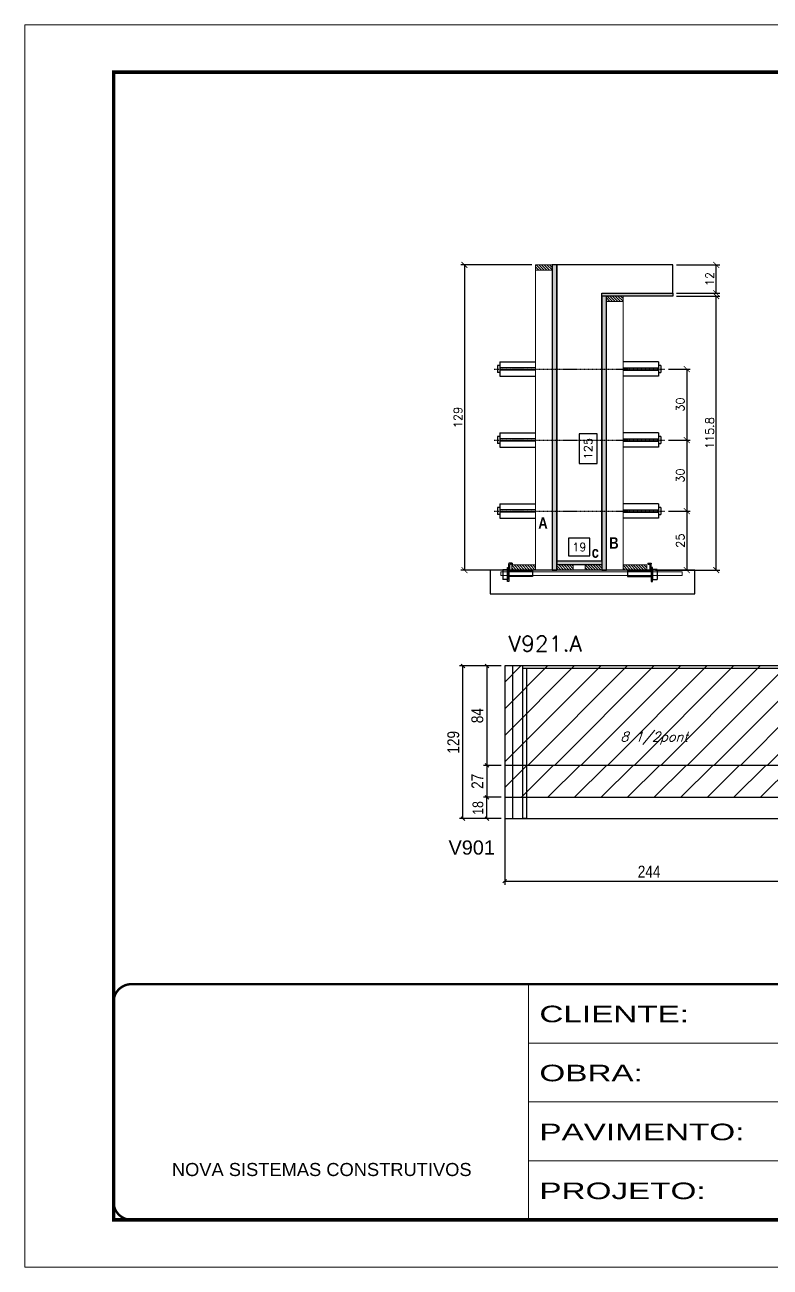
# Model space of a CAD drawing. Extents: x -20960 to -5926, y -2106 to 21915.
# Drawn here: x -12207 to -11577, y 12825 to 13875 of the extents above; entities that cross this region are included whole.
import ezdxf

# ---------------------------------------------------------------- set-up
doc = ezdxf.new("R2010")
doc.units = 0
for name, pattern in [('CONTINUO', [0]), ('DASHED', [0.75, 0.5, -0.25]), ('HIDDEN', [0.375, 0.25, -0.125])]:
    doc.linetypes.add(name, pattern=pattern)
for name, color, linetype in [('5', 5, 'Continuous'), ('barrote', 251, 'Continuous'), ('COTA', 241, 'Continuous'), ('Cota Seção (2x)', 4, 'Continuous'), ('detalhes', 4, 'Continuous'), ('Painéis', 200, 'Continuous'), ('presilha', 1, 'Continuous'), ('Reaproveitamento', 251, 'Continuous'), ('SARR_2.2x7', 40, 'Continuous'), ('SARR_3.5x7', 81, 'Continuous'), ('TENSOR', 3, 'Continuous'), ('texto', 7, 'Continuous')]:
    doc.layers.add(name, color=color, linetype=linetype)
for name, color, linetype, lineweight in [('CONCRETO', 251, 'Continuous', 25), ('Folhas', 255, 'Continuous', 9), ('Hachura', 251, 'Continuous', 9), ('Madeira', 126, 'Continuous', 18), ('SARRAFO DE PRESSAO', 251, 'DASHED', 9), ('SCO-___-LAJ', 2, 'Continuous', 0), ('Texto Seção', 7, 'Continuous', 15)]:
    doc.layers.add(name, color=color, linetype=linetype, lineweight=lineweight)
doc.styles.add('ARIAL', font='arial.ttf')
doc.styles.add('COTA TECNICA', font='techl___.ttf', dxfattribs={"height": 10})
doc.styles.add('COTA TECNICA-50', font='techl___.ttf', dxfattribs={"height": 9})
doc.styles.add('REGUA-120', font='ROMANS.shx', dxfattribs={"height": 15})
doc.styles.add('Romans', font='romans.shx')
doc.styles.get("Standard").update_dxf_attribs({"font": 'arial.ttf'})
doc.styles.add('TECNICA', font='techb___.ttf', dxfattribs={"height": 10})
doc.styles.add('Tecnologia', font='')
doc.styles.get('Tecnologia').set_extended_font_data('Forgotten Futurist')
doc.dimstyles.new('COTA PAINEL-50', dxfattribs={"dimtxt": 9, "dimasz": 3, "dimexe": 3, "dimexo": 3, "dimgap": 3, "dimtad": 1, "dimdec": 1, "dimzin": 12, "dimdsep": 46, "dimtxsty": 'COTA TECNICA-50', "dimblk1": 'OBLIQUE', "dimblk2": 'OBLIQUE', "dimsah": 1, "dimcen": 0.9, "dimclrd": 4, "dimclre": 4, "dimclrt": 240, "dimadec": 1, "dimazin": 3, "dimtfac": 1, "dimtdec": 1, "dimtmove": 0, "dimatfit": 3, "dimfxl": 1, "dimtolj": 1, "dimtzin": 12, "dimarcsym": 0})
doc.dimstyles.new('Cota Seção (2x)', dxfattribs={"dimtxt": 7, "dimasz": 5, "dimexe": 3, "dimexo": 3, "dimgap": 2, "dimtad": 3, "dimdec": 1, "dimlfac": 0.5, "dimzin": 12, "dimdsep": 46, "dimtxsty": 'Romans', "dimblk": 'ARCHTICK', "dimcen": 0, "dimclrd": 4, "dimclre": 4, "dimclrt": 1, "dimadec": 1, "dimazin": 3, "dimtfac": 1, "dimtdec": 1, "dimtmove": 0, "dimatfit": 3, "dimldrblk": 'OBLIQUE', "dimfxl": 1, "dimtolj": 1, "dimtzin": 12, "dimarcsym": 0})
doc.dimstyles.new('Cota Seção interna', dxfattribs={"dimtxt": 7, "dimasz": 6, "dimexe": 0.18, "dimexo": 2, "dimgap": -4, "dimtad": 3, "dimdec": 1, "dimlfac": 0.5, "dimzin": 12, "dimdsep": 46, "dimtxsty": 'Romans', "dimblk": 'ARCHTICK', "dimcen": 0.09, "dimse1": 1, "dimse2": 1, "dimsd1": 1, "dimsd2": 1, "dimclrd": 180, "dimclre": 5, "dimclrt": 1, "dimadec": 0, "dimazin": 3, "dimtfac": 1, "dimtdec": 1, "dimtofl": 0, "dimtmove": 0, "dimatfit": 3, "dimldrblk": 'ARCHTICK', "dimfxl": 1, "dimtolj": 1, "dimtzin": 0, "dimarcsym": 0})
doc.dimstyles.new('PAINEL', dxfattribs={"dimtxt": 10, "dimasz": 3, "dimexe": 3, "dimexo": 3, "dimgap": 3, "dimtad": 1, "dimdec": 1, "dimzin": 12, "dimdsep": 46, "dimtxsty": 'COTA TECNICA', "dimblk1": 'OBLIQUE', "dimblk2": 'OBLIQUE', "dimsah": 1, "dimcen": 0.9, "dimclrd": 4, "dimclre": 4, "dimclrt": 240, "dimadec": 1, "dimazin": 3, "dimtfac": 1, "dimtdec": 1, "dimtmove": 0, "dimatfit": 3, "dimfxl": 1, "dimtolj": 1, "dimtzin": 12, "dimarcsym": 0})

# ---------------------------------------------------------------- blocks, each defined once
blk = doc.blocks.new('9999999999')
at = {"color": 30, "linetype": 'CONTINUO'}
for p, q in [((98564.6, 34230.2), (98564.6, 34429.4)), ((98564.6, 34379.6), (99584, 34379.6)), ((98564.6, 34329.8), (99488, 34329.8)), ((98564.6, 34280), (99488, 34280))]:
    blk.add_line(p, q, dxfattribs=at)
at = {"color": 30, "linetype": 'CONTINUO', "const_width": 2}
blk.add_lwpolyline([(99584, 34230.2), (99584, 34414.4, 0.414214), (99569, 34429.4), (98229, 34429.4, 0.414214), (98214, 34414.4), (98214, 34245.2, 0.414214), (98229, 34230.2), (99584, 34230.2)], format="xyb", dxfattribs=at)
at = {"layer": 'Folhas'}
blk.add_lwpolyline([(98139, 34190.2), (99624, 34190.2), (99624, 35240.2), (98139, 35240.2)], close=True, dxfattribs=at)
at = {"layer": 'Folhas', "color": 30, "const_width": 3}
blk.add_lwpolyline([(98214, 34230.2), (99584, 34230.2), (99584, 35200.2), (98214, 35200.2)], close=True, dxfattribs=at)
at = {"color": 7, "linetype": 'Continuous', "ltscale": 5, "style": 'ARIAL'}
blk.add_text('NOVA SISTEMAS CONSTRUTIVOS', height=11.059, dxfattribs=at).set_placement((98263.2, 34267.2))
at = {"layer": 'Folhas', "color": 7, "style": 'Tecnologia', "width": 1.5}
for s, p in [('CLIENTE:', (98573.7, 34397.2)), ('OBRA:', (98573.7, 34347.3)), ('PAVIMENTO:', (98573.7, 34297.5)), ('PROJETO:', (98573.7, 34247.7))]:
    blk.add_text(s, height=14, dxfattribs=at).set_placement(p)
blk = doc.blocks.new('_ArchTick')
at = {"color": 0, "linetype": 'ByBlock', "const_width": 0.15}
blk.add_lwpolyline([(-0.5, -0.5), (0.5, 0.5)], dxfattribs=at)
blk = doc.blocks.new('*D838')
at = {"layer": 'COTA', "color": 4, "lineweight": -2, "transparency": 16777216}
for p, q in [((-11656.6, 13646.1), (-11619.9, 13646.1)), ((-11622.9, 13414.5), (-11622.9, 13646.1)), ((-11674.2, 13414.5), (-11619.9, 13414.5))]:
    blk.add_line(p, q, dxfattribs=at)
at = {"layer": 'Defpoints', "color": 0, "transparency": 16777216}
for p in [(-11659.6, 13646.1), (-11622.9, 13646.1), (-11677.2, 13414.5)]:
    blk.add_point(p, dxfattribs=at)
at = {"layer": 'COTA', "color": 4, "lineweight": -2, "transparency": 16777216, "xscale": 5, "yscale": 5, "zscale": 5}
for p, rotation in [((-11622.9, 13646.1), 90), ((-11622.9, 13414.5), 270)]:
    blk.add_blockref('_ArchTick', p, dxfattribs=dict(at, rotation=rotation))
at = {"layer": 'COTA', "color": 1, "transparency": 16777216, "insert": (-11628.4, 13530.3), "char_height": 7, "attachment_point": 5, "rotation": 90, "style": 'Romans'}
blk.add_mtext('\\A1;115.8', dxfattribs=at)
blk = doc.blocks.new('_Oblique')
at = {"color": 0, "linetype": 'ByBlock', "lineweight": -2}
blk.add_line((-0.5, -0.5), (0.5, 0.5), dxfattribs=at)
blk = doc.blocks.new('*D839')
at = {"layer": 'COTA', "color": 4, "lineweight": -2, "transparency": 16777216}
for p, q in [((-11656.6, 13672.5), (-11619.9, 13672.5)), ((-11622.9, 13648.5), (-11622.9, 13672.5)), ((-11656.6, 13648.5), (-11619.9, 13648.5))]:
    blk.add_line(p, q, dxfattribs=at)
at = {"layer": 'Defpoints', "color": 0, "transparency": 16777216}
for p in [(-11659.6, 13672.5), (-11622.9, 13672.5), (-11659.6, 13648.5)]:
    blk.add_point(p, dxfattribs=at)
at = {"layer": 'COTA', "color": 4, "lineweight": -2, "transparency": 16777216, "xscale": 5, "yscale": 5, "zscale": 5}
for p, rotation in [((-11622.9, 13672.5), 90), ((-11622.9, 13648.5), 270)]:
    blk.add_blockref('_ArchTick', p, dxfattribs=dict(at, rotation=rotation))
at = {"layer": 'COTA', "color": 1, "transparency": 16777216, "insert": (-11628.4, 13660.5), "char_height": 7, "attachment_point": 5, "rotation": 90, "style": 'Romans'}
blk.add_mtext('\\A1;12', dxfattribs=at)
blk = doc.blocks.new('*D840')
at = {"layer": 'Cota Seção (2x)', "color": 180, "lineweight": -2, "transparency": 16777216}
for p, q in [((-11723.6, 13529.7), (-11738.6, 13529.7)), ((-11738.6, 13529.7), (-11738.6, 13504.7)), ((-11723.6, 13504.7), (-11723.6, 13529.7)), ((-11738.6, 13504.7), (-11723.6, 13504.7))]:
    blk.add_line(p, q, dxfattribs=at)
at = {"layer": 'Defpoints', "color": 0, "transparency": 16777216}
for p in [(-11719.6, 13672.5), (-11719.6, 13672.5), (-11719.6, 13422.5)]:
    blk.add_point(p, dxfattribs=at)
at = {"layer": 'Cota Seção (2x)', "color": 1, "transparency": 16777216, "insert": (-11731.1, 13517.2), "char_height": 7, "attachment_point": 5, "rotation": 90, "style": 'Romans'}
blk.add_mtext('\\A1;125', dxfattribs=at)
blk = doc.blocks.new('PRESILHA METÁLICA 1')
at = {"layer": 'presilha'}
for p, q in [((7.5, 10.6), (7.5, 19.9)), ((12, 21), (8.6, 21)), ((9, 11.6), (9, 18.9)), ((12, 19.5), (9.6, 19.5)), ((12, 21), (12, 19.5)), ((0, 13), (6, 13)), ((0, 13), (0, 0)), ((6, 0), (0, 0)), ((6, 15.5), (7.5, 15.5)), ((6, -2.5), (6, 15.5)), ((6, 13), (6, 0)), ((7.5, 15.5), (7.5, -2.5)), ((37.5, 4.1), (7.5, 4.1)), ((37.5, 11), (9.6, 11)), ((37.5, 11), (37.5, 4.1)), ((7.5, -2.5), (6, -2.5))]:
    blk.add_line(p, q, dxfattribs=at)
for centre, radius, start, end in [((8.6, 19.9), 1.14, 90, 180), ((9.6, 18.9), 0.57, 90, 180), ((9.6, 11.6), 0.57, 180, 270)]:
    blk.add_arc(centre, radius, start, end, dxfattribs=at)
blk = doc.blocks.new('*D841')
at = {"layer": 'Cota Seção (2x)', "color": 180, "lineweight": -2, "transparency": 16777216}
for p, q in [((-11729.6, 13441.5), (-11747.6, 13441.5)), ((-11747.6, 13441.5), (-11747.6, 13426.5)), ((-11729.6, 13426.5), (-11729.6, 13441.5)), ((-11747.6, 13426.5), (-11729.6, 13426.5))]:
    blk.add_line(p, q, dxfattribs=at)
at = {"layer": 'Defpoints', "color": 0, "transparency": 16777216}
for p in [(-11719.6, 13422.5), (-11757.6, 13414.5), (-11719.6, 13414.5)]:
    blk.add_point(p, dxfattribs=at)
at = {"layer": 'Cota Seção (2x)', "color": 1, "transparency": 16777216, "insert": (-11738.6, 13434), "char_height": 7, "attachment_point": 5, "style": 'Romans'}
blk.add_mtext('\\A1;19', dxfattribs=at)
blk = doc.blocks.new('*D842')
at = {"layer": 'COTA', "color": 4, "lineweight": -2, "transparency": 16777216}
for p, q in [((-11778.6, 13672.5), (-11838.6, 13672.5)), ((-11835.6, 13672.5), (-11835.6, 13414.5)), ((-11778.6, 13414.5), (-11838.6, 13414.5))]:
    blk.add_line(p, q, dxfattribs=at)
at = {"layer": 'Defpoints', "color": 0, "transparency": 16777216}
for p in [(-11775.6, 13672.5), (-11835.6, 13414.5), (-11775.6, 13414.5)]:
    blk.add_point(p, dxfattribs=at)
at = {"layer": 'COTA', "color": 4, "lineweight": -2, "transparency": 16777216, "xscale": 5, "yscale": 5, "zscale": 5}
for p, rotation in [((-11835.6, 13672.5), 90), ((-11835.6, 13414.5), 270)]:
    blk.add_blockref('_ArchTick', p, dxfattribs=dict(at, rotation=rotation))
at = {"layer": 'COTA', "color": 1, "transparency": 16777216, "insert": (-11841.1, 13543.5), "char_height": 7, "attachment_point": 5, "rotation": 90, "style": 'Romans'}
blk.add_mtext('\\A1;129', dxfattribs=at)
blk = doc.blocks.new('*D843')
at = {"layer": 'COTA', "color": 4, "lineweight": -2, "transparency": 16777216}
for p, q in [((-11663.3, 13464.4), (-11644.8, 13464.4)), ((-11647.8, 13464.4), (-11647.8, 13414.5)), ((-11663.3, 13414.5), (-11644.8, 13414.5))]:
    blk.add_line(p, q, dxfattribs=at)
at = {"layer": 'Defpoints', "color": 0, "transparency": 16777216}
for p in [(-11666.3, 13464.4), (-11666.3, 13414.5), (-11647.8, 13414.5)]:
    blk.add_point(p, dxfattribs=at)
at = {"layer": 'COTA', "color": 4, "lineweight": -2, "transparency": 16777216, "xscale": 5, "yscale": 5, "zscale": 5}
for p, rotation in [((-11647.8, 13464.4), 90), ((-11647.8, 13414.5), 270)]:
    blk.add_blockref('_ArchTick', p, dxfattribs=dict(at, rotation=rotation))
at = {"layer": 'COTA', "color": 1, "transparency": 16777216, "insert": (-11653.3, 13439.4), "char_height": 7, "attachment_point": 5, "rotation": 90, "style": 'Romans'}
blk.add_mtext('\\A1;25', dxfattribs=at)
blk = doc.blocks.new('*D844')
at = {"layer": 'COTA', "color": 4, "lineweight": -2, "transparency": 16777216}
for p, q in [((-11663.3, 13524.4), (-11644.8, 13524.4)), ((-11647.8, 13524.4), (-11647.8, 13464.4)), ((-11663.3, 13464.4), (-11644.8, 13464.4))]:
    blk.add_line(p, q, dxfattribs=at)
at = {"layer": 'Defpoints', "color": 0, "transparency": 16777216}
for p in [(-11666.3, 13524.4), (-11666.3, 13464.4), (-11647.8, 13464.4)]:
    blk.add_point(p, dxfattribs=at)
at = {"layer": 'COTA', "color": 4, "lineweight": -2, "transparency": 16777216, "xscale": 5, "yscale": 5, "zscale": 5}
for p, rotation in [((-11647.8, 13524.4), 90), ((-11647.8, 13464.4), 270)]:
    blk.add_blockref('_ArchTick', p, dxfattribs=dict(at, rotation=rotation))
at = {"layer": 'COTA', "color": 1, "transparency": 16777216, "insert": (-11653.3, 13494.4), "char_height": 7, "attachment_point": 5, "rotation": 90, "style": 'Romans'}
blk.add_mtext('\\A1;30', dxfattribs=at)
blk = doc.blocks.new('*D845')
at = {"layer": 'COTA', "color": 4, "lineweight": -2, "transparency": 16777216}
for p, q in [((-11663.3, 13584.4), (-11644.8, 13584.4)), ((-11647.8, 13584.4), (-11647.8, 13524.4)), ((-11663.3, 13524.4), (-11644.8, 13524.4))]:
    blk.add_line(p, q, dxfattribs=at)
at = {"layer": 'Defpoints', "color": 0, "transparency": 16777216}
for p in [(-11666.3, 13584.4), (-11666.3, 13524.4), (-11647.8, 13524.4)]:
    blk.add_point(p, dxfattribs=at)
at = {"layer": 'COTA', "color": 4, "lineweight": -2, "transparency": 16777216, "xscale": 5, "yscale": 5, "zscale": 5}
for p, rotation in [((-11647.8, 13584.4), 90), ((-11647.8, 13524.4), 270)]:
    blk.add_blockref('_ArchTick', p, dxfattribs=dict(at, rotation=rotation))
at = {"layer": 'COTA', "color": 1, "transparency": 16777216, "insert": (-11653.3, 13554.4), "char_height": 7, "attachment_point": 5, "rotation": 90, "style": 'Romans'}
blk.add_mtext('\\A1;30', dxfattribs=at)
blk = doc.blocks.new('*D835')
at = {"layer": 'COTA', "color": 4, "lineweight": -2, "ltscale": 25, "transparency": 16777216}
for p, q in [((-11804.6, 13333.5), (-11839.9, 13333.5)), ((-11836.9, 13204.5), (-11836.9, 13333.5)), ((-11804.6, 13204.5), (-11839.9, 13204.5))]:
    blk.add_line(p, q, dxfattribs=at)
at = {"layer": 'Defpoints', "color": 0, "ltscale": 25, "transparency": 16777216}
for p in [(-11836.9, 13333.5), (-11801.6, 13333.5), (-11801.6, 13204.5)]:
    blk.add_point(p, dxfattribs=at)
at = {"layer": 'COTA', "color": 4, "lineweight": -2, "ltscale": 25, "transparency": 16777216, "xscale": 3, "yscale": 3, "zscale": 3}
for p, rotation in [((-11836.9, 13333.5), 90), ((-11836.9, 13204.5), 270)]:
    blk.add_blockref('_Oblique', p, dxfattribs=dict(at, rotation=rotation))
at = {"layer": 'COTA', "color": 240, "ltscale": 25, "transparency": 16777216, "insert": (-11845, 13269), "char_height": 10, "attachment_point": 5, "rotation": 90, "style": 'COTA TECNICA'}
blk.add_mtext('\\A1;129', dxfattribs=at)
blk = doc.blocks.new('*D851')
at = {"layer": 'COTA', "color": 4, "lineweight": -2, "ltscale": 25, "transparency": 16777216}
for p, q in [((-11801.6, 13219.5), (-11801.6, 13148.6)), ((-11557.6, 13219.5), (-11557.6, 13148.6)), ((-11801.6, 13151.6), (-11557.6, 13151.6))]:
    blk.add_line(p, q, dxfattribs=at)
at = {"layer": 'Defpoints', "color": 0, "ltscale": 25, "transparency": 16777216}
for p in [(-11801.6, 13222.5), (-11557.6, 13222.5), (-11557.6, 13151.6)]:
    blk.add_point(p, dxfattribs=at)
at = {"layer": 'COTA', "color": 4, "lineweight": -2, "ltscale": 25, "transparency": 16777216, "xscale": 3, "yscale": 3, "zscale": 3, "rotation": 180}
blk.add_blockref('_Oblique', (-11801.6, 13151.6), dxfattribs=at)
at = {"layer": 'COTA', "color": 4, "lineweight": -2, "ltscale": 25, "transparency": 16777216, "xscale": 3, "yscale": 3, "zscale": 3}
blk.add_blockref('_Oblique', (-11557.6, 13151.6), dxfattribs=at)
at = {"layer": 'COTA', "color": 240, "ltscale": 25, "transparency": 16777216, "insert": (-11679.6, 13159.7), "char_height": 10, "attachment_point": 5, "style": 'COTA TECNICA'}
blk.add_mtext('\\A1;244', dxfattribs=at)
blk = doc.blocks.new('*D858')
at = {"layer": 'COTA', "color": 4, "lineweight": -2, "ltscale": 25, "transparency": 16777216}
for p, q in [((-11804.6, 13333.5), (-11819.6, 13333.5)), ((-11816.6, 13333.5), (-11816.6, 13249.5)), ((-11804.6, 13249.5), (-11819.6, 13249.5))]:
    blk.add_line(p, q, dxfattribs=at)
at = {"layer": 'Defpoints', "color": 0, "ltscale": 25, "transparency": 16777216}
for p in [(-11801.6, 13333.5), (-11816.6, 13249.5), (-11801.6, 13249.5)]:
    blk.add_point(p, dxfattribs=at)
at = {"layer": 'COTA', "color": 4, "lineweight": -2, "ltscale": 25, "transparency": 16777216, "xscale": 3, "yscale": 3, "zscale": 3}
for p, rotation in [((-11816.6, 13333.5), 90), ((-11816.6, 13249.5), 270)]:
    blk.add_blockref('_Oblique', p, dxfattribs=dict(at, rotation=rotation))
at = {"layer": 'COTA', "color": 240, "ltscale": 25, "transparency": 16777216, "insert": (-11824.7, 13291.5), "char_height": 10, "attachment_point": 5, "rotation": 90, "style": 'COTA TECNICA'}
blk.add_mtext('\\A1;84', dxfattribs=at)
blk = doc.blocks.new('*D859')
at = {"layer": 'COTA', "color": 4, "lineweight": -2, "ltscale": 25, "transparency": 16777216}
for p, q in [((-11804.6, 13249.5), (-11819.6, 13249.5)), ((-11816.6, 13249.5), (-11816.6, 13222.5)), ((-11804.6, 13222.5), (-11819.6, 13222.5))]:
    blk.add_line(p, q, dxfattribs=at)
at = {"layer": 'Defpoints', "color": 0, "ltscale": 25, "transparency": 16777216}
for p in [(-11801.6, 13249.5), (-11816.6, 13222.5), (-11801.6, 13222.5)]:
    blk.add_point(p, dxfattribs=at)
at = {"layer": 'COTA', "color": 4, "lineweight": -2, "ltscale": 25, "transparency": 16777216, "xscale": 3, "yscale": 3, "zscale": 3}
for p, rotation in [((-11816.6, 13249.5), 90), ((-11816.6, 13222.5), 270)]:
    blk.add_blockref('_Oblique', p, dxfattribs=dict(at, rotation=rotation))
at = {"layer": 'COTA', "color": 240, "ltscale": 25, "transparency": 16777216, "insert": (-11824.7, 13236), "char_height": 10, "attachment_point": 5, "rotation": 90, "style": 'COTA TECNICA'}
blk.add_mtext('\\A1;27', dxfattribs=at)
blk = doc.blocks.new('*D876')
at = {"layer": 'COTA', "color": 4, "lineweight": -2, "transparency": 16777216}
for p, q in [((-11804.6, 13222.5), (-11819.6, 13222.5)), ((-11816.6, 13204.5), (-11816.6, 13222.5)), ((-11804.6, 13204.5), (-11819.6, 13204.5))]:
    blk.add_line(p, q, dxfattribs=at)
at = {"layer": 'Defpoints', "color": 0, "transparency": 16777216}
for p in [(-11816.6, 13222.5), (-11801.6, 13222.5), (-11801.6, 13204.5)]:
    blk.add_point(p, dxfattribs=at)
at = {"layer": 'COTA', "color": 4, "lineweight": -2, "transparency": 16777216, "xscale": 3, "yscale": 3, "zscale": 3}
for p, rotation in [((-11816.6, 13222.5), 90), ((-11816.6, 13204.5), 270)]:
    blk.add_blockref('_Oblique', p, dxfattribs=dict(at, rotation=rotation))
at = {"layer": 'COTA', "color": 240, "transparency": 16777216, "insert": (-11824.2, 13213.5), "char_height": 9, "attachment_point": 5, "rotation": 90, "style": 'COTA TECNICA-50'}
blk.add_mtext('\\A1;18', dxfattribs=at)

msp = doc.modelspace()

# ---------------------------------------------------------------- hatches: boundary and pattern name
at = {"layer": 'Hachura'}
h = msp.add_hatch(dxfattribs=at)
h.set_pattern_fill('ANSI31', color=256, scale=0.5, angle=270, style=0)
h.set_pattern_definition([(315, (11114.4256, 5364.8165), (1.12253202, 1.12253202), [])])
h.paths.add_polyline_path([(-11775.63, 13668.06), (-11775.63, 13672.46), (-11761.63, 13672.46), (-11761.63, 13668.06)])
h = msp.add_hatch(color=256, dxfattribs=at)
h.dxf.hatch_style = 1
h.paths.add_polyline_path([(-11757.63, 13672.46), (-11761.63, 13672.46), (-11761.63, 13414.46), (-11757.63, 13414.46)])
h = msp.add_hatch(color=256, dxfattribs=at)
h.dxf.hatch_style = 1
h.paths.add_polyline_path([(-11719.63, 13646.06), (-11719.63, 13648.46), (-11659.63, 13648.46), (-11659.63, 13646.06)])
h = msp.add_hatch(color=256, dxfattribs=at)
h.dxf.hatch_style = 1
h.paths.add_polyline_path([(-11715.63, 13646.06), (-11719.63, 13646.06), (-11719.63, 13414.46), (-11715.63, 13414.46)])
h = msp.add_hatch(dxfattribs=at)
h.set_pattern_fill('ANSI31', color=256, scale=0.5, angle=270, style=0)
h.set_pattern_definition([(315, (11174.4256, 5338.4165), (1.12253202, 1.12253202), [])])
h.paths.add_polyline_path([(-11715.63, 13641.66), (-11715.63, 13646.06), (-11701.63, 13646.06), (-11701.63, 13641.66)])
h = msp.add_hatch(color=256, dxfattribs=at)
h.dxf.hatch_style = 1
h.paths.add_polyline_path([(-11757.63, 13418.86), (-11757.63, 13422.46), (-11719.63, 13422.46), (-11719.63, 13418.86)])
h = msp.add_hatch(dxfattribs=at)
h.set_pattern_fill('ANSI31', color=256, scale=0.5, angle=270, style=0)
h.set_pattern_definition([(315, (11080.4256, 5184.8165), (1.12253202, 1.12253202), [])])
h.paths.add_polyline_path([(-11775.63, 13414.46), (-11775.63, 13418.86), (-11795.63, 13418.86), (-11795.63, 13414.46)])
h = msp.add_hatch(dxfattribs=at)
h.set_pattern_fill('ANSI31', color=256, scale=0.5, angle=270, style=0)
h.set_pattern_definition([(315, (11183.2277, 5184.8165), (1.12253202, 1.12253202), [])])
h.paths.add_polyline_path([(-11757.63, 13414.46), (-11757.63, 13418.86), (-11743.63, 13418.86), (-11743.63, 13414.46)])
h = msp.add_hatch(dxfattribs=at)
h.set_pattern_fill('ANSI31', color=256, scale=0.5, angle=270, style=0)
h.set_pattern_definition([(315, (11183.2256, 5184.8165), (1.12253202, 1.12253202), [])])
h.paths.add_polyline_path([(-11719.63, 13414.46), (-11719.63, 13418.86), (-11733.63, 13418.86), (-11733.63, 13414.46)])
h = msp.add_hatch(dxfattribs=at)
h.set_pattern_fill('ANSI31', color=256, scale=0.5, angle=270, style=0)
h.set_pattern_definition([(315, (11174.4256, 5184.8165), (1.12253202, 1.12253202), [])])
h.paths.add_polyline_path([(-11681.63, 13414.46), (-11681.63, 13418.86), (-11701.63, 13418.86), (-11701.63, 13414.46)])
at = {"layer": 'Reaproveitamento'}
h = msp.add_hatch(dxfattribs=at)
h.set_pattern_fill('ANSI31', color=256, scale=5)
h.set_pattern_definition([(45, (-1530.62, -3462.31), (-11.22532, 11.22532), [])])
h.paths.add_polyline_path([(-11557.62, 13249.47), (-11557.62, 13333.47), (-11801.62, 13333.47), (-11801.62, 13249.47)])
at = {"layer": 'Reaproveitamento', "transparency": 33554684}
h = msp.add_hatch(dxfattribs=at)
h.set_pattern_fill('ANSI31', color=256, scale=5)
h.paths.add_polyline_path([(-11801.62, 13249.47), (-11801.62, 13222.47), (-11557.62, 13222.47), (-11557.62, 13249.47)])

# ---------------------------------------------------------------- linework, layer by layer
at = {"ltscale": 3}
for p, q in [((-11807.63, 13587.43), (-11807.63, 13581.43)), ((-11805.63, 13587.43), (-11807.63, 13587.43)), ((-11805.63, 13590.43), (-11805.63, 13578.43)), ((-11805.63, 13590.43), (-11775.63, 13590.43)), ((-11671.63, 13590.43), (-11701.63, 13590.43)), ((-11671.63, 13590.43), (-11671.63, 13578.43)), ((-11669.63, 13587.43), (-11671.63, 13587.43)), ((-11669.63, 13587.43), (-11669.63, 13581.43)), ((-11805.63, 13581.43), (-11807.63, 13581.43)), ((-11775.63, 13585.43), (-11805.63, 13585.43)), ((-11775.63, 13583.43), (-11805.63, 13583.43)), ((-11805.63, 13578.43), (-11775.63, 13578.43)), ((-11701.63, 13585.43), (-11671.63, 13585.43)), ((-11701.63, 13583.43), (-11671.63, 13583.43)), ((-11671.63, 13578.43), (-11701.63, 13578.43)), ((-11671.63, 13581.43), (-11669.63, 13581.43)), ((-11807.63, 13527.43), (-11807.63, 13521.43)), ((-11805.63, 13527.43), (-11807.63, 13527.43)), ((-11805.63, 13530.43), (-11805.63, 13518.43)), ((-11805.63, 13530.43), (-11775.63, 13530.43)), ((-11775.63, 13525.43), (-11805.63, 13525.43)), ((-11671.63, 13530.43), (-11701.63, 13530.43)), ((-11701.63, 13525.43), (-11671.63, 13525.43)), ((-11671.63, 13530.43), (-11671.63, 13518.43)), ((-11669.63, 13527.43), (-11671.63, 13527.43)), ((-11669.63, 13527.43), (-11669.63, 13521.43)), ((-11805.63, 13521.43), (-11807.63, 13521.43)), ((-11775.63, 13523.43), (-11805.63, 13523.43)), ((-11805.63, 13518.43), (-11775.63, 13518.43)), ((-11701.63, 13523.43), (-11671.63, 13523.43)), ((-11671.63, 13518.43), (-11701.63, 13518.43)), ((-11671.63, 13521.43), (-11669.63, 13521.43)), ((-11807.63, 13467.43), (-11807.63, 13461.43)), ((-11805.63, 13467.43), (-11807.63, 13467.43)), ((-11805.63, 13461.43), (-11807.63, 13461.43)), ((-11805.63, 13470.43), (-11805.63, 13458.43)), ((-11805.63, 13470.43), (-11775.63, 13470.43)), ((-11775.63, 13465.43), (-11805.63, 13465.43)), ((-11775.63, 13463.43), (-11805.63, 13463.43)), ((-11671.63, 13470.43), (-11701.63, 13470.43)), ((-11701.63, 13465.43), (-11671.63, 13465.43)), ((-11701.63, 13463.43), (-11671.63, 13463.43)), ((-11671.63, 13470.43), (-11671.63, 13458.43)), ((-11669.63, 13467.43), (-11671.63, 13467.43)), ((-11671.63, 13461.43), (-11669.63, 13461.43)), ((-11669.63, 13467.43), (-11669.63, 13461.43)), ((-11805.63, 13458.43), (-11775.63, 13458.43)), ((-11671.63, 13458.43), (-11701.63, 13458.43))]:
    msp.add_line(p, q, dxfattribs=at)
at = {"layer": 'barrote'}
msp.add_lwpolyline([(-11814, 13394.46), (-11641.03, 13394.46), (-11641.03, 13414.46), (-11814, 13414.46)], close=True, dxfattribs=at)
at = {"layer": 'CONCRETO'}
msp.add_lwpolyline([(-11719.63, 13648.46), (-11659.63, 13648.46), (-11659.63, 13672.46), (-11719.63, 13672.46), (-11719.63, 13672.46), (-11757.63, 13672.46), (-11757.63, 13418.86), (-11757.63, 13418.86), (-11757.63, 13422.46), (-11719.63, 13422.46)], close=True, dxfattribs=at)
at = {"layer": 'Madeira'}
for points in [[(-11775.63, 13668.06), (-11775.63, 13672.46), (-11761.63, 13672.46), (-11761.63, 13668.06)], [(-11775.63, 13672.46), (-11761.63, 13672.46), (-11761.63, 13414.46), (-11775.63, 13414.46)], [(-11715.63, 13641.66), (-11715.63, 13646.06), (-11701.63, 13646.06), (-11701.63, 13641.66)], [(-11715.63, 13646.06), (-11701.63, 13646.06), (-11701.63, 13414.46), (-11715.63, 13414.46)], [(-11775.63, 13414.46), (-11775.63, 13418.86), (-11795.63, 13418.86), (-11795.63, 13414.46)], [(-11757.63, 13414.46), (-11757.63, 13418.86), (-11743.63, 13418.86), (-11743.63, 13414.46)], [(-11719.63, 13414.46), (-11719.63, 13418.86), (-11733.63, 13418.86), (-11733.63, 13414.46)], [(-11681.63, 13414.46), (-11681.63, 13418.86), (-11701.63, 13418.86), (-11701.63, 13414.46)]]:
    msp.add_lwpolyline(points, close=True, dxfattribs=at)
at = {"layer": 'Painéis', "ltscale": 25}
for p, q in [((-10938.62, 13333.47), (-11801.62, 13333.47)), ((-11801.62, 13333.47), (-11801.62, 13204.47)), ((-11313.62, 13249.47), (-11801.62, 13249.47)), ((-11801.62, 13222.47), (-11182.62, 13222.47)), ((-11801.62, 13204.47), (-11182.62, 13204.47))]:
    msp.add_line(p, q, dxfattribs=at)
at = {"layer": 'Painéis'}
for points in [[(-11757.63, 13672.46), (-11761.63, 13672.46), (-11761.63, 13414.46), (-11757.63, 13414.46)], [(-11719.63, 13646.06), (-11719.63, 13648.46), (-11659.63, 13648.46), (-11659.63, 13646.06)], [(-11715.63, 13646.06), (-11719.63, 13646.06), (-11719.63, 13414.46), (-11715.63, 13414.46)], [(-11757.63, 13418.86), (-11757.63, 13422.46), (-11719.63, 13422.46), (-11719.63, 13418.86)]]:
    msp.add_lwpolyline(points, close=True, dxfattribs=at)
at = {"layer": 'SARR_2.2x7', "linetype": 'Continuous'}
for p, q in [((-11794.62, 13222.47), (-11794.62, 13333.47)), ((-11557.62, 13331.27), (-11786.62, 13331.27)), ((-11794.62, 13204.47), (-11794.62, 13222.47))]:
    msp.add_line(p, q, dxfattribs=at)
at = {"layer": 'SARR_3.5x7'}
for p, q in [((-11786.62, 13333.47), (-11786.62, 13204.47)), ((-11783.12, 13331.27), (-11783.12, 13204.47)), ((-11783.12, 13204.47), (-11786.62, 13204.47))]:
    msp.add_line(p, q, dxfattribs=at)
at = {"layer": 'SCO-___-LAJ', "color": 1}
msp.add_lwpolyline([(-11805, 13413.13), (-11651.69, 13413.13), (-11651.69, 13409.93), (-11805, 13409.93)], close=True, dxfattribs=at)
at = {"layer": 'TENSOR', "linetype": 'HIDDEN', "ltscale": 0.5}
for p, q in [((-11810.63, 13584.43), (-11666.33, 13584.43)), ((-11810.63, 13524.43), (-11666.33, 13524.43)), ((-11810.63, 13464.43), (-11666.33, 13464.43))]:
    msp.add_line(p, q, dxfattribs=at)

# ---------------------------------------------------------------- block references
at = {"layer": 'presilha', "yscale": 0.6666666666666666, "zscale": 0.6666666666666666}
for p, xscale in [((-11803.21, 13406.49), 0.6666666666666666), ((-11672.77, 13406.49), -0.6666666666666666)]:
    msp.add_blockref('PRESILHA METÁLICA 1', p, dxfattribs=dict(at, xscale=xscale))
at = {"layer": 'SARRAFO DE PRESSAO', "color": 6, "linetype": 'ByBlock'}
msp.add_blockref('9999999999', (-110345.98, -21364.84), dxfattribs=at)

# ---------------------------------------------------------------- texts
at = {"layer": '5', "linetype": 'Continuous'}
msp.add_text('V901', height=12, rotation=0.00004, dxfattribs=at).set_placement((-11849.04, 13174.03))
at = {"layer": 'detalhes', "style": 'TECNICA'}
for s, p in [('A', (-11773.24, 13449.49)), ('B', (-11713.28, 13432.65)), ('c', (-11728.12, 13424.95))]:
    msp.add_text(s, height=9.6, dxfattribs=at).set_placement(p)
at = {"layer": 'texto', "color": 2, "insert": (-11675.38, 13272.41), "char_height": 8, "attachment_point": 5, "style": 'Romans'}
msp.add_mtext('{\\Q19;\\C256;8 1/2pont}', dxfattribs=at)
at = {"layer": 'Texto Seção', "style": 'REGUA-120', "width": 1.05}
msp.add_text('V921.A', height=13, dxfattribs=at).set_placement((-11798.37, 13345.83))

# ---------------------------------------------------------------- dimensions: what is measured, and where the dimension line sits
at = {"layer": 'COTA'}
for base, p1, p2, dimstyle, picture, middle in [((-11835.61, 13414.46), (-11775.63, 13672.46), (-11775.63, 13414.46), 'Cota Seção (2x)', '*D842', (-11841.11, 13543.46)), ((-11622.92, 13672.46), (-11659.63, 13648.46), (-11659.63, 13672.46), 'Cota Seção (2x)', '*D839', (-11628.42, 13660.46)), ((-11622.92, 13646.06), (-11677.23, 13414.46), (-11659.63, 13646.06), 'Cota Seção (2x)', '*D838', (-11628.42, 13530.26)), ((-11647.78, 13524.43), (-11666.33, 13584.43), (-11666.33, 13524.43), 'Cota Seção (2x)', '*D845', (-11653.28, 13554.43)), ((-11647.78, 13464.43), (-11666.33, 13524.43), (-11666.33, 13464.43), 'Cota Seção (2x)', '*D844', (-11653.28, 13494.43)), ((-11647.78, 13414.46), (-11666.33, 13464.43), (-11666.33, 13414.46), 'Cota Seção (2x)', '*D843', (-11653.28, 13439.45)), ((-11816.61, 13222.47), (-11801.62, 13204.47), (-11801.62, 13222.47), 'COTA PAINEL-50', '*D876', (-11824.19, 13213.47))]:
    dim = msp.add_linear_dim(base=base, p1=p1, p2=p2, angle=90, dimstyle=dimstyle, dxfattribs=at)
    dim.commit()
    dim.dimension.update_dxf_attribs({"geometry": picture, "text_midpoint": middle})
at = {"layer": 'COTA', "ltscale": 25}
for base, p1, p2, picture, middle in [((-11836.9, 13333.47), (-11801.62, 13204.47), (-11801.62, 13333.47), '*D835', (-11844.99, 13268.97)), ((-11816.61, 13249.47), (-11801.62, 13333.47), (-11801.62, 13249.47), '*D858', (-11824.7, 13291.47))]:
    dim = msp.add_linear_dim(base=base, p1=p1, p2=p2, angle=90, dimstyle='PAINEL', dxfattribs=at)
    dim.commit()
    dim.dimension.update_dxf_attribs({"geometry": picture, "text_midpoint": middle})
dim = msp.add_linear_dim(base=(-11816.61, 13222.47), p1=(-11801.62, 13249.47), p2=(-11801.62, 13222.47), angle=90, dimstyle='PAINEL', override={"dimtmove": 1}, dxfattribs=at)
dim.commit()
dim.dimension.update_dxf_attribs({"geometry": '*D859', "text_midpoint": (-11824.68, 13235.97)})
dim = msp.add_linear_dim(base=(-11557.62, 13151.62), p1=(-11801.62, 13222.47), p2=(-11557.62, 13222.47), dimstyle='PAINEL', dxfattribs=at)
dim.commit()
dim.dimension.update_dxf_attribs({"geometry": '*D851', "text_midpoint": (-11679.62, 13159.7)})
at = {"layer": 'Cota Seção (2x)'}
dim = msp.add_linear_dim(base=(-11719.63, 13672.46), p1=(-11719.63, 13422.46), p2=(-11719.63, 13672.46), angle=90, dimstyle='Cota Seção interna', dxfattribs=at)
dim.commit()
dim.dimension.update_dxf_attribs({"geometry": '*D840', "text_midpoint": (-11719.63, 13517.18), "dimtype": 160})
dim = msp.add_linear_dim(base=(-11719.63, 13422.46), p1=(-11757.63, 13414.46), p2=(-11719.63, 13414.46), dimstyle='Cota Seção interna', dxfattribs=at)
dim.commit()
dim.dimension.update_dxf_attribs({"geometry": '*D841', "text_midpoint": (-11738.63, 13422.46), "dimtype": 160})

doc.saveas('drawing.dxf')
